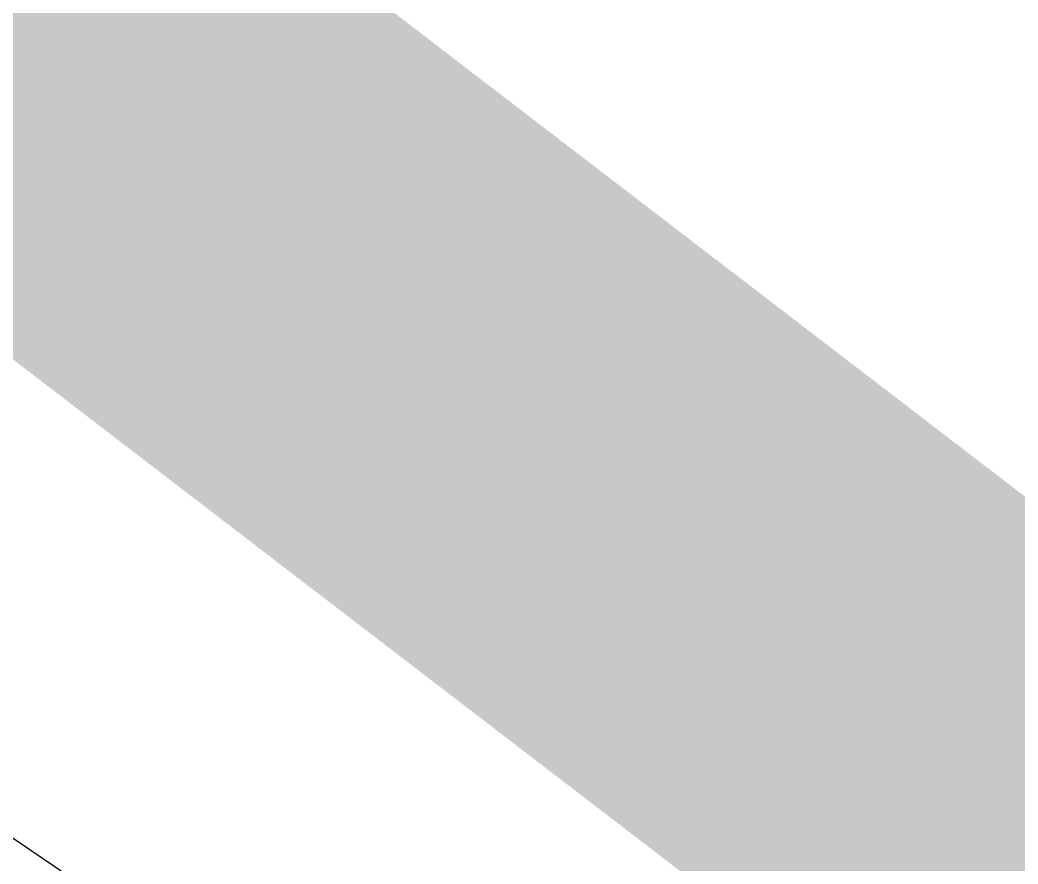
# Model space of a CAD drawing. Header units: metres. Extents: x 507649 to 509016, y 6966950 to 6967777.
# Drawn here: x 507864.009 to 507865.978, y 6967075.743 to 6967077.407 of the extents above; entities that cross this region are included whole.
import ezdxf

# ---------------------------------------------------------------- set-up
doc = ezdxf.new("R2010")
doc.units = ezdxf.units.M
doc.linetypes.add('DASHED', pattern=[12, 8, -4])
for name, color, linetype in [('C_STAGE_BDY_100', 30, 'DASHED'), ('C_STAGE_BDY_200', 30, 'DASHED'), ('C_STAGE_BDY_50', 30, 'DASHED'), ('C_STAGE_BDY_500', 30, 'DASHED'), ('TOPO_BANK', 252, 'Continuous'), ('XREF', 7, 'Continuous')]:
    doc.layers.add(name, color=color, linetype=linetype)

# ---------------------------------------------------------------- blocks, each defined once
blk = doc.blocks.new('XE_SURVEY')
at = {"layer": 'TOPO_BANK'}
blk.add_polyline3d([(507826.2297, 6967109.2892, 3.7066), (507832.809, 6967102.0511, 3.7208), (507839.3254, 6967095.6148, 3.757), (507848.349, 6967087.9532, 3.7933), (507856.7336, 6967080.7192, 3.4285), (507866.0246, 6967074.4172, 3.6547), (507872.9786, 6967068.7241, 3.4909), (507888.0902, 6967058.4749, 3.0713), (507896.5728, 6967054.6812, 3.2985), (507904.1477, 6967052.0596, 3.2796), (507910.7081, 6967051.0551, 3.2387), (507916.1774, 6967052.461, 3.1127), (507920.1968, 6967054.5471, 3.0967), (507927.5052, 6967060.3467, 3.3947), (507935.6978, 6967066.5075, 3.6096), (507940.2108, 6967073.7365, 3.5995), (507940.6715, 6967080.3269, 4.2294), (507943.8201, 6967086.8743, 4.3713), (507945.1684, 6967091.7294, 4.1932), (507940.9779, 6967098.9547, 4.143), (507936.7798, 6967105.9291, 4.2078)], dxfattribs=at)
blk = doc.blocks.new('XD_SITE OF WORKS')
at = {"layer": 'C_STAGE_BDY_100', "const_width": 0.2, "flags": 128}
blk.add_lwpolyline([(507718.7173, 6967232.1875), (507749.2445, 6967251.4372), (507766.0595, 6967261.7048), (507778.1301, 6967267.5209), (507788.2358, 6967272.0793), (507796.0508, 6967277.8966), (507814.0514, 6967281.0873), (507826.3979, 6967288.9324), (507833.2546, 6967295.8959), (507840.4816, 6967290.9023), (507840.023, 6967268.7038), (507913.4102, 6967153.9716), (507922.9099, 6967148.2151), (507932.243, 6967133.2882), (507932.3709, 6967121.1759), (507947.9739, 6967091.8942), (507946.6515, 6967088.175), (507938.6312, 6967074.5615), (507933.5334, 6967072.1932), (507926.0727, 6967065.8964), (507923.9001, 6967061.8571), (507920.6295, 6967059.9536), (507915.6293, 6967059.1798), (507915.6293, 6967059.1798), (507912.437, 6967057.5904), (507911.5786, 6967057.127), (507910.8303, 6967056.8094), (507910.1184, 6967056.5436), (507909.458, 6967056.3235), (507908.6625, 6967056.091), (507907.4939, 6967055.8145), (507906.4081, 6967055.6263), (507904.8919, 6967055.491), (507903.0802, 6967055.4657), (507900.5013, 6967055.517), (507898.5892, 6967055.858), (507897.0514, 6967056.2571), (507895.413, 6967056.761), (507894.1808, 6967057.2331), (507893.3092, 6967057.6199), (507886.7109, 6967060.976), (507867.7069, 6967074.5227), (507857.8784, 6967082.0569), (507851.4805, 6967087.1221), (507818.2191, 6967115.573), (507785.627, 6967148.4187), (507771.6216, 6967164.5887), (507763.404, 6967173.4889), (507757.0674, 6967180.0499), (507750.355, 6967186.685), (507743.6336, 6967194.1878), (507739.5545, 6967198.8411), (507724.1294, 6967219.1888), (507722.594, 6967221.6505)], close=True, dxfattribs=at)
at = {"layer": 'C_STAGE_BDY_200', "const_width": 0.4, "flags": 128}
blk.add_lwpolyline([(507718.7173, 6967232.1875), (507749.2445, 6967251.4372), (507766.0595, 6967261.7048), (507778.1301, 6967267.5209), (507788.2358, 6967272.0793), (507796.0508, 6967277.8966), (507814.0514, 6967281.0873), (507826.3979, 6967288.9324), (507833.2546, 6967295.8959), (507840.4816, 6967290.9023), (507840.023, 6967268.7038), (507913.4102, 6967153.9716), (507922.9099, 6967148.2151), (507932.243, 6967133.2882), (507932.3709, 6967121.1759), (507947.9739, 6967091.8942), (507946.6515, 6967088.175), (507938.6312, 6967074.5615), (507933.5334, 6967072.1932), (507926.0727, 6967065.8964), (507923.9001, 6967061.8571), (507920.6295, 6967059.9536), (507915.6293, 6967059.1798), (507915.6293, 6967059.1798), (507912.437, 6967057.5904), (507911.5786, 6967057.127), (507910.8303, 6967056.8094), (507910.1184, 6967056.5436), (507909.458, 6967056.3235), (507908.6625, 6967056.091), (507907.4939, 6967055.8145), (507906.4081, 6967055.6263), (507904.8919, 6967055.491), (507903.0802, 6967055.4657), (507900.5013, 6967055.517), (507898.5892, 6967055.858), (507897.0514, 6967056.2571), (507895.413, 6967056.761), (507894.1808, 6967057.2331), (507893.3092, 6967057.6199), (507886.7109, 6967060.976), (507867.7069, 6967074.5227), (507857.8784, 6967082.0569), (507851.4805, 6967087.1221), (507818.2191, 6967115.573), (507785.627, 6967148.4187), (507771.6216, 6967164.5887), (507763.404, 6967173.4889), (507757.0674, 6967180.0499), (507750.355, 6967186.685), (507743.6336, 6967194.1878), (507739.5545, 6967198.8411), (507724.1294, 6967219.1888), (507722.594, 6967221.6505)], close=True, dxfattribs=at)
at = {"layer": 'C_STAGE_BDY_50', "const_width": 0.1, "flags": 128}
blk.add_lwpolyline([(507718.7173, 6967232.1875), (507749.2445, 6967251.4372), (507766.0595, 6967261.7048), (507778.1301, 6967267.5209), (507788.2358, 6967272.0793), (507796.0508, 6967277.8966), (507814.0514, 6967281.0873), (507826.3979, 6967288.9324), (507833.2546, 6967295.8959), (507840.4816, 6967290.9023), (507840.023, 6967268.7038), (507913.4102, 6967153.9716), (507922.9099, 6967148.2151), (507932.243, 6967133.2882), (507932.3709, 6967121.1759), (507947.9739, 6967091.8942), (507946.6515, 6967088.175), (507938.6312, 6967074.5615), (507933.5334, 6967072.1932), (507926.0727, 6967065.8964), (507923.9001, 6967061.8571), (507920.6295, 6967059.9536), (507915.6293, 6967059.1798), (507915.6293, 6967059.1798), (507912.437, 6967057.5904), (507911.5786, 6967057.127), (507910.8303, 6967056.8094), (507910.1184, 6967056.5436), (507909.458, 6967056.3235), (507908.6625, 6967056.091), (507907.4939, 6967055.8145), (507906.4081, 6967055.6263), (507904.8919, 6967055.491), (507903.0802, 6967055.4657), (507900.5013, 6967055.517), (507898.5892, 6967055.858), (507897.0514, 6967056.2571), (507895.413, 6967056.761), (507894.1808, 6967057.2331), (507893.3092, 6967057.6199), (507886.7109, 6967060.976), (507867.7069, 6967074.5227), (507857.8784, 6967082.0569), (507851.4805, 6967087.1221), (507818.2191, 6967115.573), (507785.627, 6967148.4187), (507771.6216, 6967164.5887), (507763.404, 6967173.4889), (507757.0674, 6967180.0499), (507750.355, 6967186.685), (507743.6336, 6967194.1878), (507739.5545, 6967198.8411), (507724.1294, 6967219.1888), (507722.594, 6967221.6505)], close=True, dxfattribs=at)
at = {"layer": 'C_STAGE_BDY_500', "const_width": 1, "flags": 128}
blk.add_lwpolyline([(507718.7173, 6967232.1875), (507749.2445, 6967251.4372), (507766.0595, 6967261.7048), (507778.1301, 6967267.5209), (507788.2358, 6967272.0793), (507796.0508, 6967277.8966), (507814.0514, 6967281.0873), (507826.3979, 6967288.9324), (507833.2546, 6967295.8959), (507840.4816, 6967290.9023), (507840.023, 6967268.7038), (507913.4102, 6967153.9716), (507922.9099, 6967148.2151), (507932.243, 6967133.2882), (507932.3709, 6967121.1759), (507947.9739, 6967091.8942), (507946.6515, 6967088.175), (507938.6312, 6967074.5615), (507933.5334, 6967072.1932), (507926.0727, 6967065.8964), (507923.9001, 6967061.8571), (507920.6295, 6967059.9536), (507915.6293, 6967059.1798), (507915.6293, 6967059.1798), (507912.437, 6967057.5904), (507911.5786, 6967057.127), (507910.8303, 6967056.8094), (507910.1184, 6967056.5436), (507909.458, 6967056.3235), (507908.6625, 6967056.091), (507907.4939, 6967055.8145), (507906.4081, 6967055.6263), (507904.8919, 6967055.491), (507903.0802, 6967055.4657), (507900.5013, 6967055.517), (507898.5892, 6967055.858), (507897.0514, 6967056.2571), (507895.413, 6967056.761), (507894.1808, 6967057.2331), (507893.3092, 6967057.6199), (507886.7109, 6967060.976), (507867.7069, 6967074.5227), (507857.8784, 6967082.0569), (507851.4805, 6967087.1221), (507818.2191, 6967115.573), (507785.627, 6967148.4187), (507771.6216, 6967164.5887), (507763.404, 6967173.4889), (507757.0674, 6967180.0499), (507750.355, 6967186.685), (507743.6336, 6967194.1878), (507739.5545, 6967198.8411), (507724.1294, 6967219.1888), (507722.594, 6967221.6505)], close=True, dxfattribs=at)

msp = doc.modelspace()

# ---------------------------------------------------------------- block references
at = {"layer": 'XREF'}
for name in ['XE_SURVEY', 'XD_SITE OF WORKS']:
    msp.add_blockref(name, (0, 0), dxfattribs=at)

doc.saveas('drawing.dxf')
